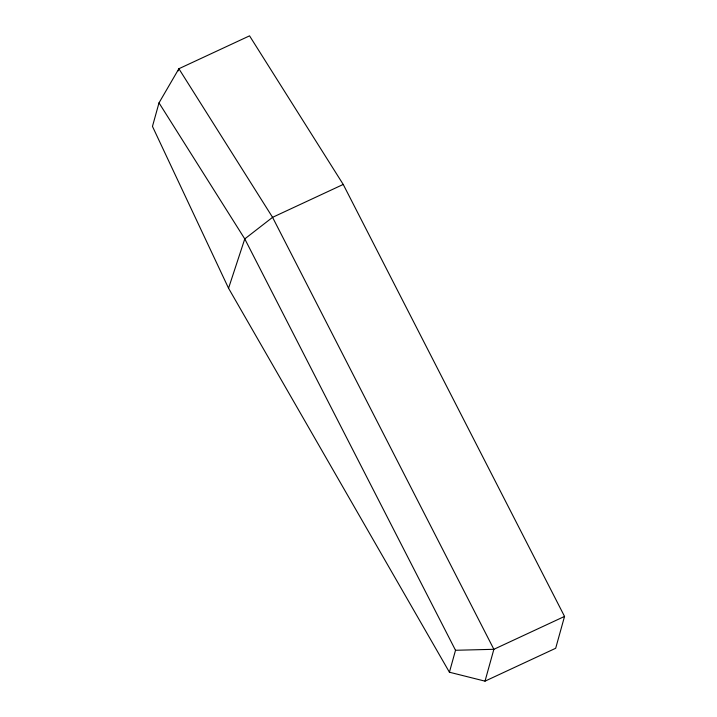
<?xml version="1.0" encoding="UTF-8"?>
<svg xmlns="http://www.w3.org/2000/svg" width="717" height="717" viewBox="0 0 717 717"><rect width="100%" height="100%" fill="white"/><g stroke="black" fill="none" stroke-linecap="round" stroke-linejoin="round"><path stroke-width="1.08" d="M159.004 102.872L152.461 126.407L228.553 288.243L449.416 672.223L485.015 681.15L555.684 648.267L564.539 616.423L343.228 184.439L249.552 35.85L178.883 68.733L159.004 102.872L244.775 238.904L455.519 650.274L449.416 672.223M178.291 70.858L178.883 68.733L272.568 217.332L493.87 649.306L485.015 681.15M228.553 288.243L244.775 238.904L272.568 217.332L343.228 184.439M564.539 616.423L493.87 649.306L455.519 650.274"/></g></svg>
